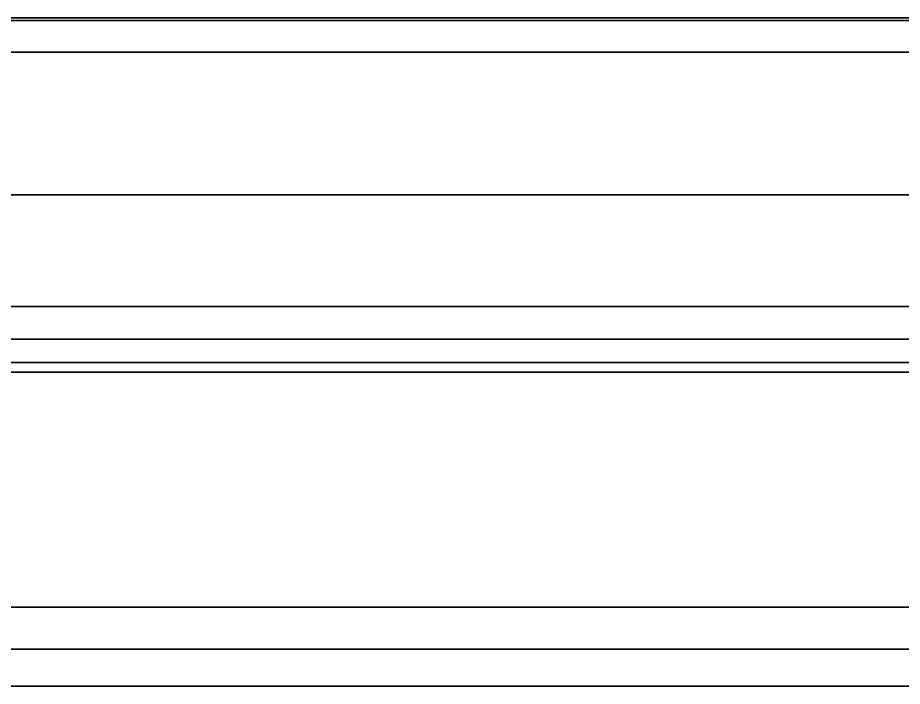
# Model space of a CAD drawing. Extents: x 6769 to 10051, y -94 to 2900.
# Drawn here: x 8681.8 to 8765.2, y 1270.8 to 1333.8 of the extents above; entities that cross this region are included whole.
import ezdxf

# ---------------------------------------------------------------- set-up
doc = ezdxf.new("R2010")
doc.units = 0
doc.header["$LTSCALE"] = 5
doc.layers.add('1', color=7, linetype='CONTINUOUS', true_color=0xffffff)

msp = doc.modelspace()

# ---------------------------------------------------------------- linework, layer by layer
at = {"layer": '1', "color": 7, "linetype": 'Continuous', "lineweight": 35}
for p, q in [((8587.064, 1333.827), (8929.064, 1333.827)), ((8538.564, 1333.577), (8931.564, 1333.577)), ((9067.564, 1330.577), (8538.564, 1330.577)), ((8849.565, 1317.126), (8632.114, 1317.126)), ((8855.091, 1306.626), (8599.839, 1306.626)), ((8596.814, 1303.526), (9009.323, 1303.526)), ((9009.064, 1301.326), (8597.064, 1301.326)), ((9066.627, 1300.426), (8539.501, 1300.426)), ((8540.277, 1278.277), (9065.851, 1278.277)), ((9005.817, 1274.326), (8600.312, 1274.326)), ((9006.863, 1270.826), (8599.266, 1270.826))]:
    msp.add_line(p, q, dxfattribs=at)

doc.saveas('drawing.dxf')
